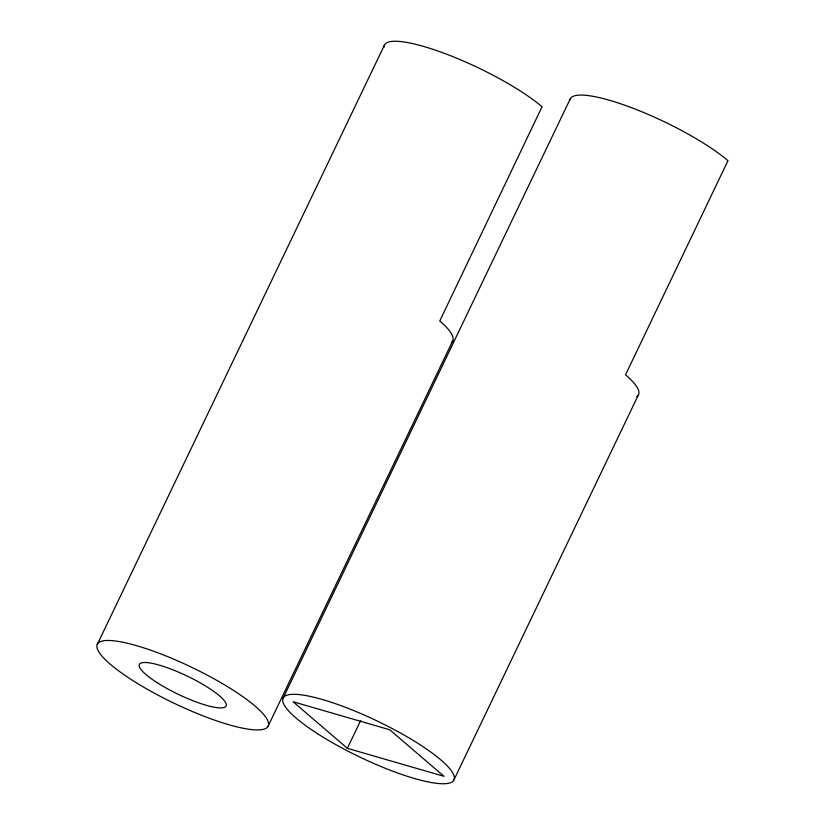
<?xml version="1.0" encoding="UTF-8"?>
<svg xmlns="http://www.w3.org/2000/svg" width="825" height="825" viewBox="0 0 825 825"><rect width="100%" height="100%" fill="white"/><g stroke="black" fill="none" stroke-linecap="round" stroke-linejoin="round"><path stroke-width="1.24" d="M97.278 644.449L384.532 44.901M268.063 726.268A94.689 20.006 25.6 0 0 148.211 649.347A94.689 20.006 25.6 0 0 131.959 679.996A94.689 20.006 25.6 0 0 268.063 726.268L452.781 340.735M283.078 698.228L570.188 98.99M347.356 748.327L293.081 701.755L389.689 729.743L443.963 776.315L347.356 748.327L360.7 720.472M453.967 779.842L638.54 394.608M384.027 47.365A94.689 20.006 25.6 0 1 445.149 53.635A94.689 20.006 25.6 0 1 542.056 106.745L439.766 320.977L440.323 321.451A94.689 20.006 25.6 0 1 451.77 342.179M569.827 100.361A94.689 20.006 25.6 0 1 632.6 108.096A94.689 20.006 25.6 0 1 727.97 160.689L625.546 374.798L626.227 375.385A94.689 20.006 25.6 0 1 636.58 396.763M156.771 682.44A48.077 10.158 25.6 0 0 226.029 706.107A48.077 10.158 25.6 0 0 165.423 667.074A48.077 10.158 25.6 0 0 156.771 682.44M317.553 733.703A94.689 20.006 25.6 0 0 453.812 780.151A94.689 20.006 25.6 0 0 334.207 703.251A94.689 20.006 25.6 0 0 317.553 733.703"/></g></svg>
